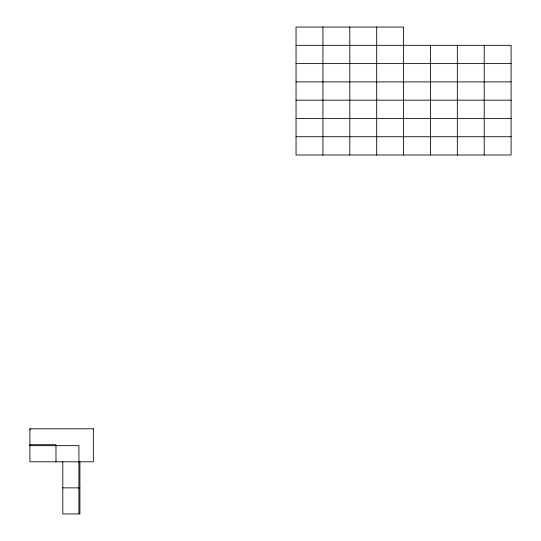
<?xml version="1.0" encoding="UTF-8"?>
<svg xmlns="http://www.w3.org/2000/svg" width="541" height="541" viewBox="0 0 541 541"><rect width="100%" height="100%" fill="white"/><g stroke="black" fill="none" stroke-linecap="round" stroke-linejoin="round"><path stroke-width="0.81" d="M296.042 45.329L511.096 45.329L511.096 155.01L296.042 155.01L296.042 27.05L403.566 27.05L403.566 155.01M296.042 63.608L511.096 63.608M296.042 81.887L511.096 81.887M296.042 100.173L511.096 100.173M296.042 118.452L511.096 118.452M296.042 136.731L511.096 136.731M29.904 445.669L78.932 445.669L78.932 513.95L62.803 513.95L62.803 461.798M78.932 461.906L79.906 461.906L79.906 487.766L78.932 487.766M62.803 487.874L78.932 487.874M78.932 487.982L79.906 487.982L79.906 513.842L78.932 513.842M484.215 45.329L484.215 155.01M457.334 45.329L457.334 155.01M430.453 45.329L430.453 155.01M376.685 27.05L376.685 155.01M349.804 27.05L349.804 155.01M322.923 27.05L322.923 155.01M55.98 445.669L55.98 461.798M55.872 445.669L55.872 444.702L30.012 444.702L30.012 445.669M30.012 428.891L30.012 429.858M93.343 428.783L29.904 428.783L29.904 461.798L93.343 461.798L93.343 428.783"/></g></svg>
